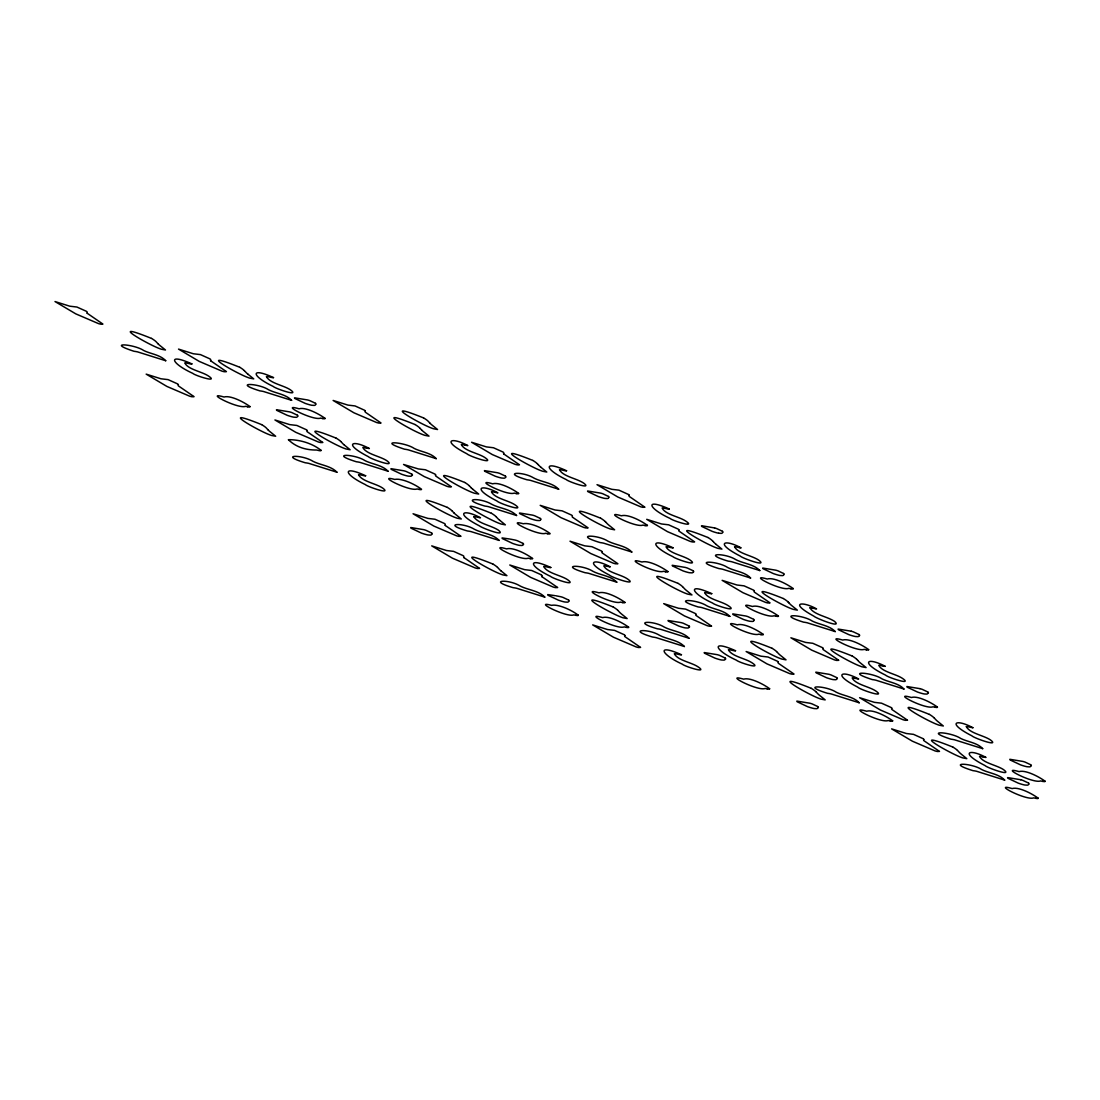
<?xml version="1.0" encoding="UTF-8"?>
<svg xmlns="http://www.w3.org/2000/svg" width="1100" height="1100" viewBox="0 0 1100 1100"><rect width="100%" height="100%" fill="white"/><g stroke="black" fill="none" stroke-linecap="round" stroke-linejoin="round"><path stroke-width="1.5" d="M435.559 475.145L435.669 474.801A5.541 0.701 26.4 0 0 434.871 474.031L425.411 469.769L418.303 468.93L403.535 464.447L424.284 476.603L446.93 486.31A30.25 3.795 26.4 0 0 449.295 486.901L451.399 486.805L435.765 476.039A31.047 3.891 26.4 0 1 435.572 475.159M541.832 575.864L541.929 575.52A5.541 0.701 26.4 0 0 541.145 574.75M315.191 405.103L314.586 405.336A48.895 6.133 26.4 0 1 314.229 405.405L311.809 405.268A30.786 3.864 26.4 0 1 307.161 404.03A34.444 4.317 26.4 0 1 305.181 403.37L294.924 398.516A8.539 1.073 26.4 0 1 294.58 397.829L307.587 399.96A21.849 2.736 26.4 0 1 309.719 400.592L315.301 403.219M297.137 417.01L296.546 417.244A48.895 6.133 26.4 0 1 296.175 417.312L293.769 417.175A30.786 3.864 26.4 0 1 289.107 415.938A34.444 4.317 26.4 0 1 287.141 415.277L276.87 410.424A8.539 1.073 26.4 0 1 276.526 409.736L289.548 411.868A21.849 2.736 26.4 0 1 291.665 412.5L297.248 415.126M411.675 475.915L411.001 476.19A48.895 6.133 26.4 0 1 410.63 476.259L408.224 476.121A30.786 3.864 26.4 0 1 403.576 474.897A34.444 4.317 26.4 0 1 401.596 474.237L391.325 469.384A8.539 1.073 26.4 0 1 390.995 468.683L404.002 470.814A21.849 2.736 26.4 0 1 406.134 471.46L411.703 474.072M505.189 477.854L504.529 478.115A48.895 6.133 26.4 0 1 504.158 478.197L501.737 478.046A30.786 3.864 26.4 0 1 497.09 476.822A34.444 4.317 26.4 0 1 495.11 476.163L484.853 471.309A8.539 1.073 26.4 0 1 484.509 470.621L497.53 472.752A21.849 2.736 26.4 0 1 499.647 473.385L505.23 476.011M431.502 534.751L430.953 534.999A48.895 6.133 26.4 0 1 430.444 535.109L428.038 534.971A30.786 3.864 26.4 0 1 423.376 533.748A34.444 4.317 26.4 0 1 421.41 533.074L411.139 528.234A8.539 1.073 26.4 0 1 410.795 527.533L423.816 529.664A21.849 2.736 26.4 0 1 425.934 530.31L431.516 532.923M540.237 520.231L539.564 520.506A48.895 6.133 26.4 0 1 539.192 520.575L536.786 520.438A30.786 3.864 26.4 0 1 532.139 519.214A34.444 4.317 26.4 0 1 530.159 518.54L519.888 513.7A8.539 1.073 26.4 0 1 519.558 512.999L532.565 515.13A21.849 2.736 26.4 0 1 534.696 515.776L540.265 518.389M522.803 545.16L522.197 545.408A48.895 6.133 26.4 0 1 521.771 545.49L519.351 545.352A30.786 3.864 26.4 0 1 514.704 544.129A34.444 4.317 26.4 0 1 512.724 543.469L502.466 538.615A8.539 1.073 26.4 0 1 502.123 537.928L509.19 538.945M608.245 498.259L607.654 498.479A48.895 6.133 26.4 0 1 607.283 498.547L604.862 498.41A30.786 3.864 26.4 0 1 600.215 497.186A34.444 4.317 26.4 0 1 598.235 496.526L587.977 491.672A8.539 1.073 26.4 0 1 587.634 490.985L600.655 493.116A21.849 2.736 26.4 0 1 602.773 493.749L608.355 496.375M568.466 601.81L567.779 602.099A48.895 6.133 26.4 0 1 567.408 602.168L565.001 602.03A30.786 3.864 26.4 0 1 560.34 600.806A34.444 4.317 26.4 0 1 558.374 600.146L548.102 595.293A8.539 1.073 26.4 0 1 547.759 594.605L554.826 595.623M722.232 533.033L721.572 533.308A48.895 6.133 26.4 0 1 721.201 533.376L718.781 533.239M692.945 572.523L692.34 572.784A48.895 6.133 26.4 0 1 691.914 572.866L689.494 572.729A30.786 3.864 26.4 0 1 684.846 571.505A34.444 4.317 26.4 0 1 682.866 570.831L672.609 565.991A8.539 1.073 26.4 0 1 672.265 565.29L685.286 567.421A21.849 2.736 26.4 0 1 687.404 568.067L692.986 570.68M688.806 627.688L688.174 627.962A48.895 6.133 26.4 0 1 687.734 628.045L685.327 627.908A30.786 3.864 26.4 0 1 680.68 626.684A34.444 4.317 26.4 0 1 678.7 626.024L668.442 621.17A8.539 1.073 26.4 0 1 668.099 620.482L681.106 622.614A21.849 2.736 26.4 0 1 683.237 623.246L688.82 625.873M783.379 575.327L782.787 575.548A48.895 6.133 26.4 0 1 782.416 575.616L779.996 575.479A30.786 3.864 26.4 0 1 775.349 574.255A34.444 4.317 26.4 0 1 773.369 573.595L763.111 568.741A8.539 1.073 26.4 0 1 762.768 568.054L775.789 570.185A21.849 2.736 26.4 0 1 777.906 570.817L783.489 573.444M753.486 621.115L752.895 621.362A48.895 6.133 26.4 0 1 752.455 621.445L750.049 621.308A30.786 3.864 26.4 0 1 745.388 620.084A34.444 4.317 26.4 0 1 743.421 619.424L733.287 614.694A8.539 1.073 26.4 0 1 732.82 613.882L745.827 616.014A21.849 2.736 26.4 0 1 747.945 616.646L753.527 619.273M724.928 659.78L724.336 660.027A48.895 6.133 26.4 0 1 723.896 660.124L721.49 659.986A30.786 3.864 26.4 0 1 716.843 658.763A34.444 4.317 26.4 0 1 714.862 658.089L704.591 653.249A8.539 1.073 26.4 0 1 704.261 652.548L717.269 654.679A21.849 2.736 26.4 0 1 719.386 655.311L724.969 657.938M858.88 636.309L858.206 636.584A48.895 6.133 26.4 0 1 857.849 636.652L855.429 636.515A30.786 3.864 26.4 0 1 850.781 635.291A34.444 4.317 26.4 0 1 848.801 634.618L838.544 629.777A8.539 1.073 26.4 0 1 838.2 629.076L851.207 631.207M836.509 679.429L835.904 679.663A48.895 6.133 26.4 0 1 835.532 679.731L833.126 679.594A30.786 3.864 26.4 0 1 828.479 678.37A34.444 4.317 26.4 0 1 826.499 677.71L816.241 672.856A8.539 1.073 26.4 0 1 815.898 672.155L828.905 674.286A21.849 2.736 26.4 0 1 831.036 674.933L836.619 677.545M817.589 708.331L816.997 708.593A48.895 6.133 26.4 0 1 816.558 708.675L814.138 708.537A30.786 3.864 26.4 0 1 809.49 707.314A34.444 4.317 26.4 0 1 807.51 706.654L797.253 701.8A8.539 1.073 26.4 0 1 796.909 701.099L809.93 703.23A21.849 2.736 26.4 0 1 812.048 703.876L817.63 706.489M927.63 693.756L926.956 694.018A48.895 6.133 26.4 0 1 926.585 694.086L924.179 693.949A30.786 3.864 26.4 0 1 919.531 692.725A34.444 4.317 26.4 0 1 917.551 692.065L907.28 687.211A8.539 1.073 26.4 0 1 906.95 686.524L919.957 688.655M1030.562 766.535L1029.957 766.796A48.895 6.133 26.4 0 1 1029.517 766.879L1027.111 766.741A30.786 3.864 26.4 0 1 1022.464 765.518A34.444 4.317 26.4 0 1 1020.484 764.844L1010.226 760.004A8.539 1.073 26.4 0 1 1009.883 759.303L1022.89 761.434A21.849 2.736 26.4 0 1 1025.021 762.08L1030.59 764.692M1028.349 784.822L1027.675 785.098A48.895 6.133 26.4 0 1 1027.304 785.166L1024.898 785.029A30.786 3.864 26.4 0 1 1020.25 783.805A34.444 4.317 26.4 0 1 1018.27 783.145L1007.999 778.291A8.539 1.073 26.4 0 1 1007.669 777.59L1020.676 779.721M473.77 516.739C478.252 523.655 490.902 525.305 498.355 530.131C507.348 537.598 481.676 527.986 479.545 525.924C453.612 512.655 463.595 508.585 480.494 517.77A26.84 3.369 26.4 0 1 478.679 517.467L477.304 517.138A31.598 3.96 26.4 0 0 473.935 516.684L473.962 516.697M734.607 546.824C737.852 553.424 751.616 555.431 758.546 560.01C768.969 567.751 742.335 558.319 740.19 556.05C714.202 542.74 724.295 538.725 741.139 547.882A26.84 3.369 26.4 0 1 739.324 547.594M810.04 607.86C813.519 614.584 827.282 616.536 834.433 621.294C843.356 629.076 816.049 618.365 813.849 616.151C787.834 601.92 802.986 601.123 816.571 608.919A26.84 3.369 26.4 0 1 814.756 608.616L813.381 608.286M966.378 726.66C969.636 733.26 983.359 735.254 990.316 739.846C1000.725 747.574 974.091 738.155 971.946 735.872C945.945 722.549 956.079 718.575 972.895 727.719M510.207 539.096L515.144 540.059A21.849 2.736 26.4 0 1 517.261 540.691L522.844 543.317M555.857 595.774L560.78 596.736A21.849 2.736 26.4 0 1 562.898 597.369L568.48 599.995M324.94 418.289C318.038 413.27 305.085 406.876 299.062 408.801C277.764 402.683 313.28 421.204 320.623 418.096A71.899 9.006 26.4 0 1 321.351 418.261L322.768 418.591M247.734 406.794L246.304 406.464A71.899 9.006 26.4 0 0 245.575 406.312C238.232 409.406 202.716 390.885 224.015 397.018C230.12 395.134 242.949 401.459 249.906 406.505M516.354 493.598L514.938 493.268A71.899 9.006 26.4 0 0 514.209 493.103C506.866 496.21 471.35 477.689 492.649 483.808C498.754 481.938 511.582 488.249 518.526 493.309M645.109 525.58L643.679 525.25A71.899 9.006 26.4 0 0 642.964 525.085C635.69 528.206 600.064 509.671 621.404 515.79C627.495 513.92 640.337 520.204 647.281 525.277M419.045 489.362A16.693 2.09 26.4 0 0 421.52 489.225C414.136 483.752 401.294 478.019 394.707 479.435C374.908 474.141 410.066 492.016 417.038 488.95A71.899 9.006 26.4 0 1 417.752 489.115L419.183 489.445M547.607 533.679A16.693 2.09 26.4 0 0 550.082 533.541C542.712 528.027 529.856 522.335 523.27 523.751C503.47 518.457 538.629 536.332 545.6 533.266A71.899 9.006 26.4 0 1 546.315 533.431L547.745 533.761M790.955 588.803L789.539 588.486A71.899 9.006 26.4 0 0 788.81 588.321C781.468 591.415 745.951 572.894 767.25 579.026C773.273 577.101 786.239 583.495 793.141 588.514M665.651 571.794L664.221 571.464A71.899 9.006 26.4 0 0 663.506 571.299C656.15 574.406 620.634 555.885 641.933 562.004C648.038 560.134 660.866 566.445 667.824 571.505M530.31 558.676L528.894 558.36A71.899 9.006 26.4 0 0 528.165 558.195C520.822 561.289 485.306 542.768 506.605 548.9C512.614 546.989 525.607 553.341 532.482 558.388M776.146 616.248L774.73 615.931A71.899 9.006 26.4 0 0 774.001 615.766C766.659 618.86 731.143 600.339 752.441 606.471C758.436 604.533 771.444 610.954 778.319 615.959M866.388 649.839L864.971 649.509A71.899 9.006 26.4 0 0 864.242 649.344C856.9 652.451 821.384 633.93 842.683 640.049C848.787 638.179 861.616 644.49 868.56 649.55M622.669 602.607L621.239 602.277A71.899 9.006 26.4 0 0 620.51 602.112C613.168 605.22 577.651 586.699 598.95 592.831C604.973 590.906 617.952 597.259 624.841 602.319M761.008 634.645L759.577 634.315A71.899 9.006 26.4 0 0 758.862 634.15C751.506 637.244 715.99 618.736 737.289 624.855C743.311 622.93 756.277 629.324 763.18 634.342M578.132 615.065C570.817 609.592 558.016 603.955 551.485 605.344C531.685 600.05 566.83 617.925 573.801 614.873A71.899 9.006 26.4 0 1 574.53 615.038L575.96 615.354M628.54 627.096C621.638 622.077 608.671 615.684 602.649 617.595C581.35 611.476 616.866 629.998 624.223 626.89A71.899 9.006 26.4 0 1 624.938 627.055L626.368 627.385M935.138 707.286L933.707 706.956A71.899 9.006 26.4 0 0 932.992 706.791C925.636 709.885 890.12 691.364 911.433 697.496C917.441 695.571 930.407 701.965 937.31 706.984M767.36 688.944L765.93 688.614A71.899 9.006 26.4 0 0 765.201 688.449C757.859 691.556 722.343 673.035 743.641 679.154C749.65 677.229 762.63 683.636 769.532 688.641M890.381 721.009L888.951 720.679A71.899 9.006 26.4 0 0 888.236 720.514C880.88 723.621 845.364 705.1 866.676 711.232C872.768 709.349 885.596 715.674 892.554 720.72M1044.945 781.11C1038.043 776.091 1025.076 769.697 1019.067 771.622C997.755 765.504 1033.271 784.011 1040.628 780.918A71.899 9.006 26.4 0 1 1041.342 781.082L1042.773 781.412M1035.856 798.352L1034.426 798.023A71.899 9.006 26.4 0 0 1033.711 797.857C1026.355 800.965 990.839 782.444 1012.151 788.576C1018.242 786.692 1031.071 793.018 1038.029 798.064M739.324 547.594L737.949 547.264A31.598 3.96 26.4 0 0 734.58 546.81M464.64 444.978L466.015 445.294A26.84 3.369 26.4 0 0 467.83 445.596C451.069 436.466 440.839 440.413 466.881 453.764C469.136 456.252 496.54 465.493 484.77 457.476C478.019 453.062 464.365 451.014 461.312 444.538A31.598 3.96 26.4 0 1 464.681 444.991M366.176 447.906L367.538 448.223A26.84 3.369 26.4 0 0 369.353 448.525C352.536 439.381 342.416 443.369 368.404 456.692C370.549 458.961 397.196 468.38 386.774 460.652C379.775 456.06 366.149 454.08 362.835 447.466A31.598 3.96 26.4 0 1 366.204 447.92M494.739 492.223L496.1 492.539A26.84 3.369 26.4 0 0 497.915 492.841C481.154 483.711 470.924 487.658 496.966 500.995C499.221 503.498 526.625 512.737 514.855 504.721C508.104 500.308 494.45 498.259 491.397 491.783A31.598 3.96 26.4 0 1 494.766 492.236M607.131 566.266L608.493 566.582A26.84 3.369 26.4 0 0 610.308 566.885C593.546 557.755 583.33 561.701 609.373 575.053C611.614 577.541 639.018 586.781 627.248 578.765C620.51 574.351 606.842 572.303 603.79 565.826A31.598 3.96 26.4 0 1 607.159 566.28M882.131 665.734L883.492 666.064A26.84 3.369 26.4 0 0 885.308 666.352C866.112 656.274 860.021 662.681 885.569 675.125C887.824 677.504 913.907 686.029 902.247 678.232C895.496 673.819 881.843 671.784 878.79 665.294A31.598 3.96 26.4 0 1 882.159 665.748M855.484 678.356L856.859 678.686A26.84 3.369 26.4 0 0 858.674 678.989C841.912 669.859 831.683 673.791 857.725 687.143C859.98 689.631 887.384 698.871 875.614 690.855C868.862 686.441 855.209 684.406 852.156 677.916A31.598 3.96 26.4 0 1 855.511 678.384M982.85 756.814L984.211 757.13A26.84 3.369 26.4 0 0 986.026 757.433C969.21 748.289 959.09 752.276 985.077 765.6C987.223 767.869 1013.856 777.287 1003.447 769.56C996.449 764.981 982.836 762.987 979.509 756.374A31.598 3.96 26.4 0 1 982.878 756.827M714.574 527.931L701.649 525.745A8.539 1.073 26.4 0 0 701.896 526.501L712.154 531.341A34.444 4.317 26.4 0 0 714.134 532.015A30.786 3.864 26.4 0 0 718.795 533.239M707.85 537.474C664.015 519.791 699.669 540.87 714.23 546.989A19.291 2.42 26.4 0 0 717.736 548.309L721.93 549.106L716.128 544.418M783.282 598.496C739.269 580.8 775.143 601.879 789.662 608.025A19.291 2.42 26.4 0 0 793.169 609.331L797.362 610.129L791.56 605.44A34.169 4.276 26.4 0 1 789.938 603.955L788.961 602.91M532.716 460.405C488.95 442.764 524.356 463.691 539.096 469.92A19.291 2.42 26.4 0 0 542.602 471.24L546.796 472.038L540.994 467.349M852.019 655.944C808.184 638.261 843.838 659.34 858.399 665.459A19.291 2.42 26.4 0 0 861.905 666.779L866.099 667.576L860.31 662.888A34.169 4.276 26.4 0 1 858.674 661.389L857.656 660.303M600.545 518.169C556.71 500.486 592.364 521.565 606.925 527.684A19.291 2.42 26.4 0 0 610.431 529.004L614.625 529.801L608.822 525.112A34.169 4.276 26.4 0 1 607.2 523.614L606.086 522.431M423.473 417.89C379.651 400.194 415.305 421.286 429.853 427.405A19.291 2.42 26.4 0 0 433.359 428.725L437.553 429.522L431.764 424.834A34.169 4.276 26.4 0 1 430.127 423.335M929.266 714.354C885.445 696.658 921.099 717.75 935.646 723.869A19.291 2.42 26.4 0 0 939.152 725.189L943.346 725.986L937.558 721.298A34.169 4.276 26.4 0 1 935.921 719.799L934.051 717.791M414.947 424.504C371.47 406.89 406.615 427.886 421.328 434.019A19.291 2.42 26.4 0 0 424.834 435.339L429.027 436.136L423.225 431.447A34.169 4.276 26.4 0 1 421.603 429.949M677.889 583.303C634.15 565.675 669.652 586.671 684.269 592.817A19.291 2.42 26.4 0 0 687.775 594.138L691.969 594.935L686.18 590.246A34.169 4.276 26.4 0 1 684.544 588.748L682.729 586.809M952.737 747.024C908.737 729.327 944.611 750.393 959.117 756.539A19.291 2.42 26.4 0 0 962.624 757.859L966.817 758.656L961.029 753.968A34.169 4.276 26.4 0 1 959.393 752.469L957.523 750.461M771.939 648.23C728.104 630.548 763.758 651.64 778.319 657.759A19.291 2.42 26.4 0 0 781.825 659.065L786.019 659.862L780.23 655.174A34.169 4.276 26.4 0 1 778.594 653.689L776.669 651.626M464.626 482.419C421.149 464.805 456.308 485.815 471.006 491.947A19.291 2.42 26.4 0 0 474.513 493.254L478.706 494.051L472.918 489.362M811.112 688.27C767.374 670.656 802.876 691.639 817.492 697.799A19.291 2.42 26.4 0 0 820.999 699.105L825.192 699.902L819.404 695.214A34.169 4.276 26.4 0 1 817.768 693.729L815.843 691.666M239.663 367.249C195.91 349.621 231.413 370.618 246.042 376.764A19.291 2.42 26.4 0 0 249.549 378.084L253.742 378.881L247.94 374.192M491.288 513.219C447.453 495.522 483.106 516.615 497.668 522.734A19.291 2.42 26.4 0 0 501.174 524.054L505.368 524.851L499.565 520.149M336.064 438.116C292.229 420.42 327.882 441.513 342.444 447.631A19.291 2.42 26.4 0 0 345.95 448.951L350.144 449.749L344.355 445.046M447.205 507.348C403.466 489.706 438.982 510.73 453.585 516.862A19.291 2.42 26.4 0 0 457.091 518.183L461.285 518.98L455.482 514.291A34.169 4.276 26.4 0 1 453.86 512.793M151.401 338.374C107.662 320.732 143.165 341.743 157.781 347.889A19.291 2.42 26.4 0 0 161.287 349.209L165.481 350.006L159.692 345.317A34.169 4.276 26.4 0 1 158.056 343.819M613.085 606.939C568.961 589.174 605.027 610.349 619.465 616.454A19.291 2.42 26.4 0 0 622.971 617.774L627.165 618.571L621.376 613.882A34.169 4.276 26.4 0 1 619.74 612.384L617.87 610.376M261.58 424.6C217.745 406.918 253.399 428.01 267.946 434.129A19.291 2.42 26.4 0 0 271.466 435.449L275.66 436.232L269.857 431.544A34.169 4.276 26.4 0 1 268.235 430.059M492.841 564.025C449.322 546.425 484.522 567.408 499.221 573.54A19.291 2.42 26.4 0 0 502.728 574.86L506.921 575.658L501.132 570.969M541.159 574.75L531.671 570.487L524.576 569.649L509.768 565.001L530.544 577.335L553.204 587.043A30.25 3.795 26.4 0 0 555.569 587.634L557.659 587.538L542.039 576.757M858.921 634.466L853.339 631.854A21.849 2.736 26.4 0 0 851.221 631.207M722.274 531.19L716.691 528.577A21.849 2.736 26.4 0 0 714.574 527.945M927.657 691.914L922.089 689.288A21.849 2.736 26.4 0 0 919.971 688.655M1028.376 782.98L1022.808 780.367A21.849 2.736 26.4 0 0 1020.69 779.735M856.749 659.34L857.615 660.248M788.013 601.893L788.865 602.814M712.58 540.87L713.309 541.626M605.275 521.565L606.045 522.376M537.446 463.801L538.216 464.612M419.678 427.9L421.575 429.935M469.356 485.815L471.268 487.864M496.018 516.601L497.915 518.65A34.169 4.276 26.4 0 0 499.538 520.149M451.935 510.744L453.832 512.779M497.571 567.421L499.482 569.456A34.169 4.276 26.4 0 0 501.091 570.955M340.794 441.499L342.705 443.547A34.169 4.276 26.4 0 0 344.314 445.033M244.393 370.645L246.29 372.694A34.169 4.276 26.4 0 0 247.913 374.179M430.114 423.321L428.203 421.286A15.276 1.911 26.4 0 0 423.638 417.931M268.207 430.045L266.31 427.996A15.276 1.911 26.4 0 0 261.731 424.655M157.946 343.709L156.131 341.756A15.276 1.911 26.4 0 0 151.553 338.415M713.487 541.832L714.477 542.905A34.169 4.276 26.4 0 0 716.1 544.404M538.257 464.668L539.357 465.836A34.169 4.276 26.4 0 0 540.966 467.335M572.577 517.261L588.101 527.876L585.998 527.973A30.25 3.795 26.4 0 1 583.632 527.381L560.986 517.674L540.196 505.34L555.005 509.987L562.114 510.84L571.587 515.102A5.541 0.701 26.4 0 1 572.357 515.817L572.33 516.065A31.047 3.891 26.4 0 0 572.426 517.082M503.855 454.025L519.475 464.791L517.385 464.888A30.25 3.795 26.4 0 1 515.02 464.296L492.36 454.589L471.584 442.255L486.393 446.902L493.487 447.755L502.961 452.018A5.541 0.701 26.4 0 1 503.745 452.732L503.676 453.062A31.047 3.891 26.4 0 0 503.8 453.998M445.335 525.511L460.969 536.277L458.865 536.374A30.25 3.795 26.4 0 1 456.5 535.783L433.854 526.075L413.064 513.755L427.873 518.402L434.981 519.241L444.455 523.504A5.541 0.701 26.4 0 1 445.225 524.219L445.197 524.48A31.047 3.891 26.4 0 0 445.294 525.498M463.98 557.645L479.6 568.411L477.51 568.507A30.25 3.795 26.4 0 1 475.145 567.916L452.485 558.209L431.709 545.875L446.518 550.523L453.612 551.375L463.1 555.638A5.541 0.701 26.4 0 1 463.87 556.352L463.801 556.683A31.047 3.891 26.4 0 0 463.925 557.618M210.788 360.869L226.421 371.635L224.317 371.731A30.25 3.795 26.4 0 1 221.952 371.14L199.306 361.433L178.516 349.099L193.339 353.76L200.434 354.599L209.907 358.861A5.541 0.701 26.4 0 1 210.678 359.576L210.623 359.865A31.047 3.891 26.4 0 0 210.746 360.841M87.271 313.308L102.905 324.074L100.801 324.17A30.25 3.795 26.4 0 1 98.436 323.579L75.79 313.871L55 301.551L69.809 306.199L76.917 307.038L86.391 311.3A5.541 0.701 26.4 0 1 87.161 312.015L87.065 312.414A31.047 3.891 26.4 0 0 87.23 313.28M320.911 450.216C310.86 442.269 297.426 439.519 288.365 439.684C296.381 447.521 306.488 450.106 316.58 450.024A71.899 9.006 26.4 0 1 317.309 450.189L318.739 450.519A16.693 2.09 26.4 0 0 321.062 450.299M1030.838 764.803A17.421 2.186 26.4 0 1 1031.03 765.971M1045.11 781.192A16.693 2.09 26.4 0 1 1042.635 781.33M966.336 726.633A31.598 3.96 26.4 0 1 969.746 727.114L971.08 727.416A26.84 3.369 26.4 0 0 972.895 727.719M929.431 714.395A15.276 1.911 26.4 0 1 933.872 717.681M667.975 571.574A16.693 2.09 26.4 0 1 665.5 571.711M722.508 531.3A17.421 2.186 26.4 0 1 722.714 532.469M817.864 706.599A17.421 2.186 26.4 0 1 818.07 707.768M769.684 688.724A16.693 2.09 26.4 0 1 767.209 688.861M811.277 688.325A15.276 1.911 26.4 0 1 815.719 691.611M725.216 658.048A17.421 2.186 26.4 0 1 725.409 659.216M628.691 627.165A16.693 2.09 26.4 0 1 626.216 627.303M613.25 606.98A15.276 1.911 26.4 0 1 617.691 610.266M541.984 576.744A31.047 3.891 26.4 0 1 541.846 575.877M689.054 625.969A17.421 2.186 26.4 0 1 689.246 627.138M624.993 602.401A16.693 2.09 26.4 0 1 622.518 602.525M491.439 513.26A15.276 1.911 26.4 0 1 495.894 516.546M431.75 533.033A17.421 2.186 26.4 0 1 431.956 534.201M250.058 406.587A16.693 2.09 26.4 0 1 247.583 406.711M297.481 415.223A17.421 2.186 26.4 0 1 297.688 416.405M836.852 677.655A17.421 2.186 26.4 0 1 837.045 678.824M772.09 648.285A15.276 1.911 26.4 0 1 776.545 651.571M693.22 570.79A17.421 2.186 26.4 0 1 693.413 571.959M778.484 616.041A16.693 2.09 26.4 0 1 776.009 616.165M647.446 525.36A16.693 2.09 26.4 0 1 644.971 525.498M415.099 424.545A15.276 1.911 26.4 0 1 419.554 427.831M505.464 476.107A17.421 2.186 26.4 0 1 505.67 477.29M518.691 493.377A16.693 2.09 26.4 0 1 516.216 493.515M1028.624 783.09A17.421 2.186 26.4 0 1 1028.816 784.259M1038.194 798.146A16.693 2.09 26.4 0 1 1035.719 798.27M952.902 747.065A15.276 1.911 26.4 0 1 957.344 750.351M783.723 573.54A17.421 2.186 26.4 0 1 783.929 574.709M793.293 588.596A16.693 2.09 26.4 0 1 790.817 588.72M708.001 537.515A15.276 1.911 26.4 0 1 712.456 540.815M608.589 496.471A17.421 2.186 26.4 0 1 608.795 497.64M532.868 460.446A15.276 1.911 26.4 0 1 537.322 463.746M859.155 634.576A17.421 2.186 26.4 0 1 859.348 635.745M809.999 607.832A31.598 3.96 26.4 0 1 813.409 608.314M868.725 649.619A16.693 2.09 26.4 0 1 866.25 649.756M783.434 598.551A15.276 1.911 26.4 0 1 787.889 601.837M927.905 692.01A17.421 2.186 26.4 0 1 928.098 693.192M937.475 707.066A16.693 2.09 26.4 0 1 935 707.19M852.184 655.985A15.276 1.911 26.4 0 1 856.625 659.285M892.719 720.789A16.693 2.09 26.4 0 1 890.244 720.926M568.714 600.091A17.421 2.186 26.4 0 1 568.92 601.26M578.284 615.148A16.693 2.09 26.4 0 1 575.809 615.271M492.993 564.066A15.276 1.911 26.4 0 1 497.447 567.366M315.535 403.315A17.421 2.186 26.4 0 1 315.728 404.498M325.105 418.371A16.693 2.09 26.4 0 1 322.63 418.509M239.814 367.304A15.276 1.911 26.4 0 1 244.269 370.59M600.696 518.21A15.276 1.911 26.4 0 1 605.151 521.51M753.761 619.369A17.421 2.186 26.4 0 1 753.968 620.551M763.331 634.425A16.693 2.09 26.4 0 1 760.87 634.562M678.054 583.344A15.276 1.911 26.4 0 1 682.495 586.644M523.077 543.414A17.421 2.186 26.4 0 1 523.27 544.582M532.648 558.47A16.693 2.09 26.4 0 1 530.173 558.594M447.356 507.389A15.276 1.911 26.4 0 1 451.811 510.689M411.95 474.183A17.421 2.186 26.4 0 1 412.143 475.351M336.229 438.158A15.276 1.911 26.4 0 1 340.67 441.444M540.513 518.499A17.421 2.186 26.4 0 1 540.705 519.668M472.876 489.349A34.169 4.276 26.4 0 1 471.295 487.877M464.791 482.474A15.276 1.911 26.4 0 1 469.232 485.76M165.729 360.731L137.596 351.89A58.781 7.37 26.4 0 0 134.09 351.299C104.789 341.839 134.228 344.011 143.729 350.529C150.865 354.021 160.201 354.75 165.729 360.731M291.596 400.331L263.464 391.49A58.781 7.37 26.4 0 0 259.957 390.899C231.495 382.071 258.514 383.061 268.551 389.744C275.935 393.498 285.794 394.116 291.596 400.331M336.93 472.203L308.811 463.375A58.781 7.37 26.4 0 0 305.291 462.784C277.791 454.52 302.239 454.465 312.854 461.244C320.499 465.231 330.853 465.754 336.93 472.203M387.998 471.199L359.879 462.357A58.781 7.37 26.4 0 0 356.373 461.766C327.91 452.925 354.915 453.915 364.966 460.611C372.35 464.351 382.195 464.984 387.998 471.199M436.219 458.645L408.1 449.804A58.781 7.37 26.4 0 0 404.58 449.212C375.279 439.752 404.731 441.925 414.219 448.442C421.3 452.004 430.719 452.636 436.219 458.645M499.139 540.43L471.006 531.589A58.781 7.37 26.4 0 0 467.5 530.998C441.031 523.284 462.866 522.308 474.031 529.072C481.882 533.362 492.786 533.734 499.139 540.43M516.56 515.501L488.441 506.674A58.781 7.37 26.4 0 0 484.935 506.082C458.466 498.355 480.288 497.379 491.466 504.158C499.317 508.447 510.221 508.819 516.56 515.501M544.775 597.107L516.656 588.266A58.781 7.37 26.4 0 0 513.136 587.675C486.668 579.961 508.502 578.985 519.681 585.75C527.533 590.04 538.436 590.411 544.775 597.107M558.663 489.211L530.544 480.384A58.781 7.37 26.4 0 0 527.038 479.793C500.569 472.065 522.404 471.089 533.569 477.868C541.42 482.144 552.324 482.529 558.663 489.211M616.784 582.161L588.651 573.32A58.781 7.37 26.4 0 0 585.145 572.729C557.645 564.479 582.092 564.41 592.707 571.189C600.243 575.314 610.748 575.658 616.784 582.161M631.812 552.021L603.694 543.18A58.781 7.37 26.4 0 0 600.174 542.589C572.688 534.339 597.121 534.284 607.75 541.049C615.381 545.05 625.735 545.572 631.812 552.021M684.379 646.511L656.246 637.67A58.781 7.37 26.4 0 0 652.74 637.079C626.271 629.365 648.106 628.389 659.271 635.154C667.123 639.444 678.026 639.815 684.379 646.511M688.999 638.234L660.866 629.393A58.781 7.37 26.4 0 0 657.36 628.801C630.891 621.074 652.726 620.098 663.891 626.876C671.743 631.166 682.646 631.538 688.999 638.234M729.822 616.385L701.704 607.544A58.781 7.37 26.4 0 0 698.184 606.952C669.735 598.125 696.74 599.115 706.791 605.798C714.175 609.551 724.02 610.17 729.822 616.385M750.585 578.023L722.452 569.181A58.781 7.37 26.4 0 0 718.946 568.59C690.484 559.749 717.503 560.752 727.54 567.435C734.841 571.271 744.81 571.766 750.585 578.023M759.784 570.556L731.651 561.715A58.781 7.37 26.4 0 0 728.145 561.124C700.645 552.874 725.093 552.805 735.707 559.584C743.352 563.585 753.706 564.107 759.784 570.556M835.216 631.579L807.084 622.751A58.781 7.37 26.4 0 0 803.577 622.16C775.115 613.319 802.134 614.309 812.171 621.005C819.555 624.745 829.414 625.364 835.216 631.579M859.196 702.763L831.077 693.921A58.781 7.37 26.4 0 0 827.571 693.33C799.109 684.489 826.114 685.479 836.165 692.175C843.549 695.929 853.394 696.534 859.196 702.763M903.952 689.026L875.834 680.185A58.781 7.37 26.4 0 0 872.314 679.594C843.013 670.134 872.465 672.306 881.952 678.824C889.02 682.399 898.466 683.004 903.952 689.026M982.699 748.646L954.566 739.805A58.781 7.37 26.4 0 0 951.06 739.214C921.759 729.754 951.197 731.926 960.699 738.444C967.78 742.005 977.199 742.638 982.699 748.646M1004.671 780.106L976.553 771.265A58.781 7.37 26.4 0 0 973.032 770.674C944.584 761.832 971.589 762.822 981.64 769.519C989.037 773.259 998.869 773.891 1004.671 780.106M178.351 384.697L178.255 384.931A31.047 3.891 26.4 0 0 178.393 385.88L194.067 396.66L191.978 396.756A30.25 3.795 26.4 0 1 189.613 396.165L166.953 386.457L146.176 374.138L160.985 378.785L168.08 379.624L177.554 383.886A5.541 0.701 26.4 0 1 178.337 384.601L178.351 384.697M307.106 430.526L306.996 430.829A31.047 3.891 26.4 0 0 307.161 431.709L322.836 442.489L320.732 442.585A30.25 3.795 26.4 0 1 318.368 441.994L295.721 432.286L274.931 419.966L289.74 424.614L296.849 425.453L306.322 429.715A5.541 0.701 26.4 0 1 307.093 430.43L307.106 430.567M365.296 411.029L365.228 411.221A31.047 3.891 26.4 0 0 365.351 412.197L381.026 422.991L378.922 423.087A30.25 3.795 26.4 0 1 376.558 422.496L353.911 412.789L333.121 400.455L347.93 405.103L355.039 405.941L364.513 410.217A5.541 0.701 26.4 0 1 365.283 410.933L365.296 411.029M602.168 551.774L602.085 552.007A31.047 3.891 26.4 0 0 602.209 552.942L617.884 563.736L615.794 563.832A30.25 3.795 26.4 0 1 613.429 563.241L590.769 553.534L569.993 541.2L584.801 545.861L591.896 546.7L601.37 550.962A5.541 0.701 26.4 0 1 602.154 551.678L602.168 551.774M629.186 495.248L629.118 495.44A31.047 3.891 26.4 0 0 629.241 496.416L644.916 507.21L642.812 507.306A30.25 3.795 26.4 0 1 640.447 506.715L617.801 497.007L597.011 484.674L611.834 489.321L618.929 490.16L628.402 494.436A5.541 0.701 26.4 0 1 629.173 495.151L629.186 495.248M624.855 635.456L624.773 635.69A31.047 3.891 26.4 0 0 624.91 636.639L640.585 647.419L638.481 647.515A30.25 3.795 26.4 0 1 636.116 646.924L613.47 637.216L592.68 624.896L607.502 629.544L614.598 630.382L624.071 634.645A5.541 0.701 26.4 0 1 624.841 635.36L624.855 635.456M678.893 529.898L678.783 530.159A31.047 3.891 26.4 0 0 678.934 531.066L694.609 541.86L692.519 541.956A30.25 3.795 26.4 0 1 690.154 541.365L667.494 531.658L646.717 519.324L661.526 523.971L668.621 524.81L678.095 529.086A5.541 0.701 26.4 0 1 678.879 529.801L678.879 529.939M695.874 614.185L695.805 614.391A31.047 3.891 26.4 0 0 695.915 615.368L711.59 626.148L709.5 626.244A30.25 3.795 26.4 0 1 707.135 625.652L684.475 615.945L663.699 603.625L678.507 608.273L685.602 609.111L695.09 613.374A5.541 0.701 26.4 0 1 695.86 614.089L695.874 614.185M754.325 590.92L754.215 591.181A31.047 3.891 26.4 0 0 754.366 592.089L770.041 602.882L767.938 602.979A30.25 3.795 26.4 0 1 765.572 602.388L742.926 592.68L722.136 580.346L736.959 585.007L744.054 585.846L753.527 590.109A5.541 0.701 26.4 0 1 754.298 590.824L754.325 590.92M778.305 662.09L778.223 662.324A31.047 3.891 26.4 0 0 778.36 663.273L794.035 674.053L791.931 674.149A30.25 3.795 26.4 0 1 789.566 673.558L766.92 663.85L746.13 651.53L760.939 656.178L768.048 657.016L777.521 661.279A5.541 0.701 26.4 0 1 778.291 661.994L778.305 662.09M823.061 648.368L822.979 648.601A31.047 3.891 26.4 0 0 823.116 649.536L838.777 660.33L836.688 660.426A30.25 3.795 26.4 0 1 834.322 659.835L811.676 650.127L790.886 637.794L805.695 642.441L812.804 643.294L822.277 647.556A5.541 0.701 26.4 0 1 823.048 648.271L823.061 648.368M891.811 708.263L891.688 708.565A31.047 3.891 26.4 0 0 891.852 709.445L907.527 720.225L905.424 720.321A30.25 3.795 26.4 0 1 903.059 719.73L880.412 710.023L859.622 697.702L874.445 702.35L881.54 703.189L891.014 707.451A5.541 0.701 26.4 0 1 891.784 708.166L891.798 708.304M923.78 739.434L923.697 739.668A31.047 3.891 26.4 0 0 923.835 740.616L939.496 751.41L937.406 751.492A30.25 3.795 26.4 0 1 935.041 750.915L912.395 741.207L891.605 728.874L906.414 733.521L913.523 734.36L922.996 738.622A5.541 0.701 26.4 0 1 923.766 739.351L923.78 739.434M191.895 363.894L191.317 364.004A26.84 3.369 26.4 0 1 189.502 363.701L188.141 363.371A31.598 3.96 26.4 0 0 184.759 362.918C188.072 369.531 201.396 371.401 208.258 375.87C219.78 383.446 195.03 375.623 192.789 373.368C170.816 363.357 166.664 352.578 191.895 363.894M273.515 377.561L272.951 377.671A26.84 3.369 26.4 0 1 271.136 377.369L269.761 377.039A31.598 3.96 26.4 0 0 266.379 376.585C269.899 383.309 283.305 385.165 290.359 389.799C300.726 397.306 275.316 388.603 273.199 386.43C250.181 375.375 250.8 366.987 273.501 377.616M365.64 475.709L365.076 475.819A26.84 3.369 26.4 0 1 363.248 475.516L361.886 475.186A31.598 3.96 26.4 0 0 358.504 474.732C362.01 481.456 375.43 483.312 382.484 487.933C392.851 495.454 367.428 486.736 365.324 484.578C342.306 473.522 342.925 465.135 365.626 475.764M550.811 567.49L550.248 567.6A26.84 3.369 26.4 0 1 548.433 567.298L547.058 566.967A31.598 3.96 26.4 0 0 543.689 566.514C547.236 573.265 560.587 575.08 567.655 579.727C578.023 587.235 552.612 578.531 550.495 576.359C527.67 565.373 527.89 556.957 550.811 567.49M566.569 470.717L566.005 470.828A26.84 3.369 26.4 0 1 564.19 470.525L562.815 470.195A31.598 3.96 26.4 0 0 559.446 469.741C562.952 476.465 576.373 478.321 583.413 482.941C593.78 490.462 568.37 481.745 566.252 479.586C543.235 468.531 543.868 460.144 566.569 470.772M669.226 508.984L668.663 509.094A26.84 3.369 26.4 0 1 666.848 508.791L665.486 508.475A31.598 3.96 26.4 0 0 662.104 508.007C665.349 514.607 678.783 516.505 685.602 520.974C697.125 528.536 672.375 520.712 670.134 518.457C648.161 508.447 644.009 497.681 669.226 508.984M673.145 547.745L672.581 547.855A26.84 3.369 26.4 0 1 670.766 547.566L669.391 547.236A31.598 3.96 26.4 0 0 666.009 546.783C669.515 553.506 682.935 555.349 689.989 559.982C700.356 567.49 674.946 558.786 672.829 556.627C649.811 545.572 650.43 537.185 673.131 547.814M681.436 654.706L680.873 654.816A26.84 3.369 26.4 0 1 679.058 654.514L677.683 654.184A31.598 3.96 26.4 0 0 674.314 653.73C677.559 660.33 690.993 662.227 697.812 666.683C709.321 674.259 684.585 666.435 682.33 664.18C660.371 654.17 656.219 643.39 681.436 654.706M711.741 593.615L711.178 593.725A26.84 3.369 26.4 0 1 709.362 593.423L707.987 593.092A31.598 3.96 26.4 0 0 704.619 592.639C707.864 599.239 721.298 601.136 728.117 605.591C739.64 613.154 714.89 605.344 712.635 603.075C690.484 593.024 686.73 582.244 711.741 593.67M735.529 650.719L734.951 650.829A26.84 3.369 26.4 0 1 733.136 650.54L731.775 650.21A31.598 3.96 26.4 0 0 728.393 649.756C731.651 656.356 745.071 658.254 751.891 662.709C763.414 670.271 738.664 662.461 736.423 660.192C714.45 650.183 710.298 639.416 735.529 650.719"/></g></svg>
